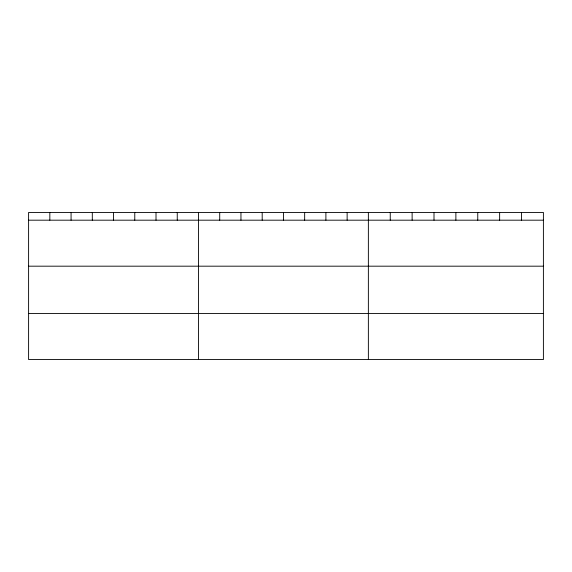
<?xml version="1.0" encoding="UTF-8"?>
<svg xmlns="http://www.w3.org/2000/svg" width="572" height="572" viewBox="0 0 572 572"><rect width="100%" height="100%" fill="white"/><g stroke="black" fill="none" stroke-linecap="round" stroke-linejoin="round"><path stroke-width="0.86" d="M543.4 266.18L543.4 212.448L28.6 212.448L28.6 359.552L543.4 359.552L543.4 266.18L28.6 266.18M28.6 220.184L543.4 220.184M28.6 313.563L543.4 313.563M521.521 212.448L521.521 220.184M499.642 212.448L499.642 220.184M477.763 212.448L477.763 220.184M455.884 212.448L455.884 220.184M434.005 212.448L434.005 220.184M412.126 212.448L412.126 220.184M390.247 212.448L390.247 220.184M368.368 212.448L368.368 359.552M347.132 212.448L347.132 220.184M325.897 212.448L325.897 220.184M304.661 212.448L304.661 220.184M283.426 212.448L283.426 220.184M262.19 212.448L262.19 220.184M240.955 212.448L240.955 220.184M219.72 212.448L219.72 220.184M198.484 212.448L198.484 359.552M177.249 212.448L177.249 220.184M156.013 212.448L156.013 220.184M134.778 212.448L134.778 220.184M113.542 212.448L113.542 220.184M92.306 212.448L92.306 220.184M71.071 212.448L71.071 220.184M49.836 212.448L49.836 220.184"/></g></svg>
